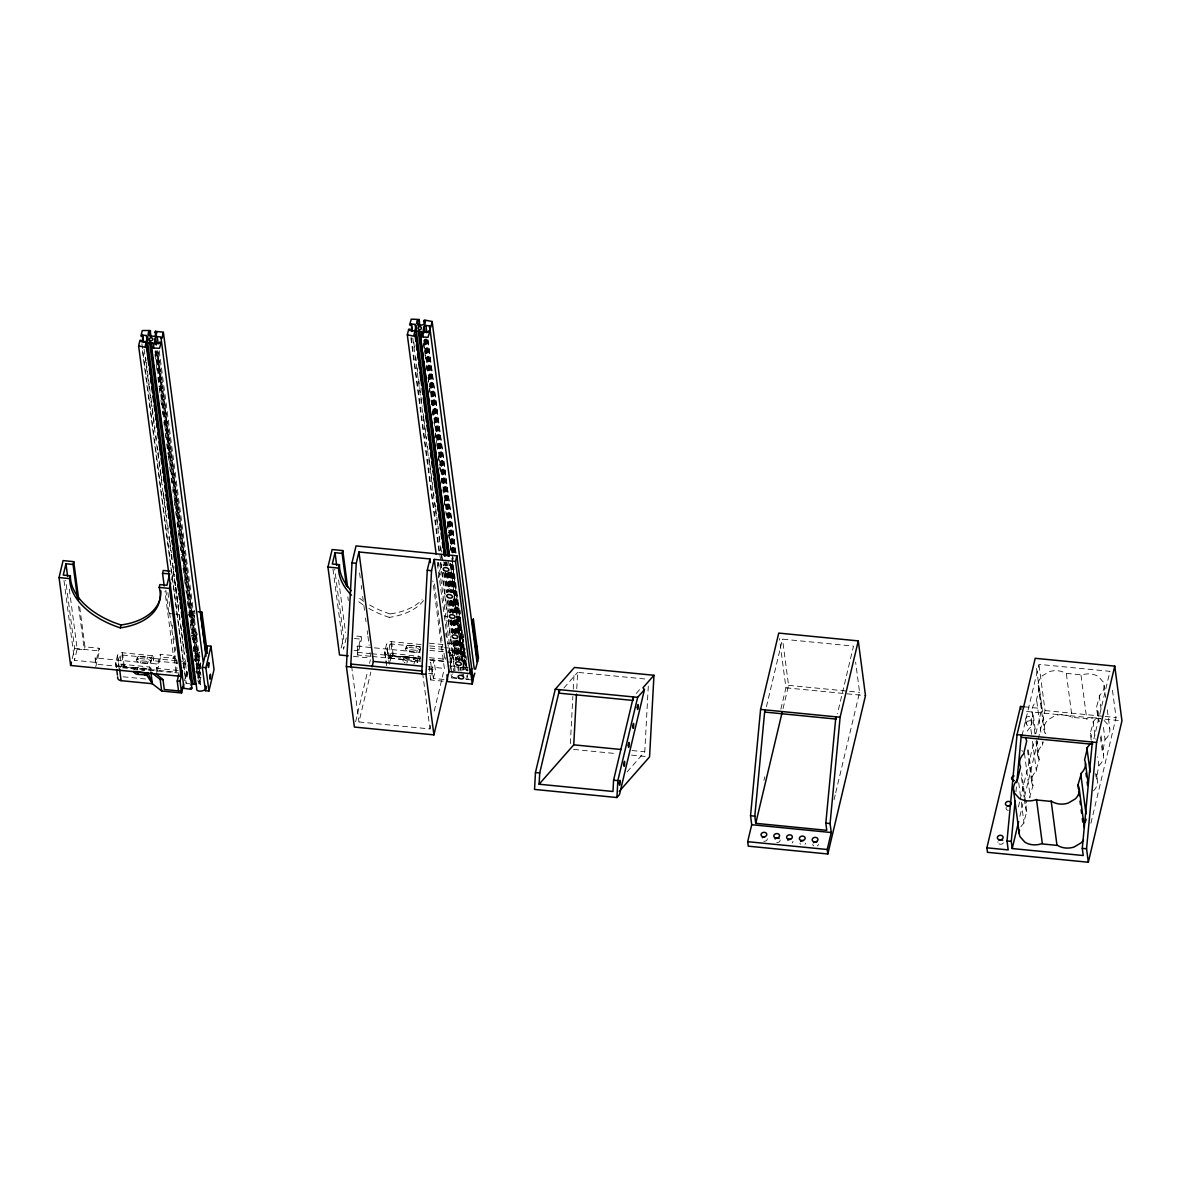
<?xml version="1.0" encoding="UTF-8"?>
<svg xmlns="http://www.w3.org/2000/svg" width="1181" height="1181" viewBox="0 0 1181 1181"><rect width="100%" height="100%" fill="white"/><g stroke="black" fill="none" stroke-linecap="round" stroke-linejoin="round"><path stroke-width="0.75" stroke-dasharray="5 3.75" d="M570.32 743.631L572.859 696.48M573.257 689.217L574.128 672.904M576.771 688.671L577.642 672.358L646.848 679.164M627.081 771.931L644.767 751.81L648.369 684.788M177.844 663.161L153.515 660.77L153.205 658.732L151.744 657.935L121.923 654.997C118.75 655.322 116.683 662.866 119.768 664.047L149.957 667.044L151.389 669.996M420.805 646.863L390.97 643.94C387.796 644.25 385.729 651.809 388.815 652.99L419.934 656.488L419.89 661.006L415.978 660.386A3.632 2.17 13.4 0 0 413.38 659.485L406.279 658.791A3.632 2.17 13.4 0 0 403.843 659.219M403.592 657.847L403.562 658.363A3.632 2.17 13.4 0 0 407.401 661.006L414.501 661.714A3.632 2.17 13.4 0 0 417.764 659.81A3.632 2.17 13.4 0 0 413.911 657.226L406.81 656.518A3.632 2.17 13.4 0 0 403.592 657.847L403.061 660.135M1015.94 791.89L1016.634 784.553M452.338 676.285L453.061 677.466L456.678 677.879M449.326 656.961L450.374 652.429L451.792 652.576L453.799 650.451L448.662 649.949M450.286 659.042L451.792 652.576M449.562 671.384L451.673 662.32L450.374 652.429L429.53 650.377M183.188 668.106L184.753 661.522L179.601 661.02M72.233 658.703L74.654 648.517L65.678 580.329M79.703 606.975L84.958 646.878L99.16 648.266L95.794 662.408L74.492 660.312L77.178 649.004L69.074 587.356M77.178 649.004L84.294 649.698L84.958 646.878M95.75 666.793L99.514 650.967L99.16 648.266M116.476 667.885L115.768 662.497L117.391 655.721A4.355 3.395 -7.5 0 1 122.455 652.739L152.659 655.735L153.825 656.71L153.515 660.77M136.701 659.869L137.232 657.61M135.475 669.981A3.632 2.17 13.4 0 1 137.217 669.848L137.749 667.59L144.864 668.284A3.632 2.17 13.4 0 1 148.511 670.291M139.904 658.54L147.005 659.234A3.632 2.17 13.4 0 1 150.858 661.832A3.632 2.17 13.4 0 1 147.595 663.722L140.495 663.028A3.632 2.17 13.4 0 1 136.656 660.43A3.632 2.17 13.4 0 1 139.904 658.54L140.45 656.282L147.551 656.976A3.632 2.17 13.4 0 1 151.389 659.574A3.632 2.17 13.4 0 1 148.142 661.463L141.041 660.77A3.632 2.17 13.4 0 1 137.188 658.171A3.632 2.17 13.4 0 1 140.45 656.282M140.495 663.028L141.041 660.77M144.864 668.284L144.318 670.557L137.217 669.848M147.005 659.234L147.551 656.976M147.595 663.722L148.142 661.463M115.768 662.497A4.355 3.395 -7.5 0 0 119.222 666.32L149.057 669.243L149.588 666.985M150.814 662.408L151.345 660.135M151.744 657.935L152.29 655.676M171.496 579.945L173.518 571.456L174.227 576.83M151.138 668.018L150.592 670.277L149.057 669.243M153.279 658.968L153.825 656.71M174.035 614.017L168.898 613.5L169.429 611.241L175.334 656.105L174.803 658.363L160.586 656.961L160.232 654.274L174.448 655.676L174.803 658.363M178.183 670.513L156.881 668.416L160.232 654.274M157.25 671.044L160.586 656.961M174.448 655.676L173.769 658.496L164.941 591.401M175.984 672.166L176.929 668.21L175.393 656.547L174.448 660.504L175.984 672.166L95.395 664.106L95.203 657.92L156.291 663.929L156.881 668.416M193.728 620.261L194.673 616.29A2.908 1.727 13.4 0 0 190.894 613.751A2.908 1.727 13.4 0 0 190.023 616.63A2.908 1.727 13.4 0 0 194.673 616.29M183.144 667.575L184.812 660.563M184.472 680.787L186.819 670.926M196.09 638.198L197.035 634.241M189.875 683.784L186.185 683.415L141.882 343.376M198.452 656.134L199.397 652.178M199.869 666.911L200.814 662.954A2.908 1.727 13.4 0 1 196.164 663.279M200.386 673.185L200.179 674.085L157.575 350.55M156.837 351.864L200.667 684.847L199.515 683.578L156.335 350.978M341.206 647.97L343.715 637.46L334.74 569.272M346.24 637.932L343.553 649.255L332.57 565.832M354.197 650.303L357.754 650.642L361.12 636.5L354.02 635.806M370.258 656.267L357.71 655.027L361.475 639.201L361.12 636.5M355.643 721.753L367.424 672.21M369.535 663.368L370.376 659.825M430.829 725.37L429.973 728.943L358.965 721.96L370.819 672.122M368.856 608.422A70.565 42.191 13.4 0 0 389.272 617.368L390.084 613.972L396.713 612.762A70.565 42.191 13.4 0 0 422.148 599.712M386.718 665.774L384.829 651.44L386.438 644.649A4.355 3.395 -7.5 0 1 391.516 641.667L421.337 644.605M390.129 660.888L391.059 657.197L392.254 656.503L421.248 659.323M405.747 648.797L406.294 646.538M406.279 658.791L406.81 656.518M408.966 647.468L416.066 648.177A3.632 2.17 13.4 0 1 419.905 650.761A3.632 2.17 13.4 0 1 416.657 652.665L409.556 651.956A3.632 2.17 13.4 0 1 405.703 649.373A3.632 2.17 13.4 0 1 408.966 647.468L409.497 645.21L416.598 645.918A3.632 2.17 13.4 0 1 420.451 648.502A3.632 2.17 13.4 0 1 417.188 650.391L410.087 649.698A3.632 2.17 13.4 0 1 406.249 647.114A3.632 2.17 13.4 0 1 409.497 645.21M406.855 663.294L407.401 661.006M409.556 651.956L410.087 649.698M413.38 659.485L413.911 657.226M416.066 648.177L416.598 645.918M413.955 664.002L414.501 661.714M416.657 652.665L417.188 650.391M437.93 566.127L438.712 562.894L433.383 562.377M384.829 651.44A4.355 3.395 -7.5 0 0 388.283 655.248L418.104 658.186L418.65 655.913M417.72 660.386L417.173 662.674A3.632 2.17 13.4 0 0 416.598 660.902L416.288 660.651M419.86 651.336L420.406 649.078M438.402 577.922L442.152 562.141M419.89 661.006L420.185 656.961M443.923 565.847L444.602 563.012M430.74 679.946L429.205 668.284L430.681 662.098L432.216 673.746L430.74 679.946L444.381 681.289M443.997 679.488L433.353 678.44L432.054 668.564L434.062 660.105L428.954 659.603L445.045 661.109L445.99 657.153M433.353 678.44L435.361 669.981L434.062 660.105M450.123 612.939L450.802 610.119M459.763 621.723L443.746 620.719M434.209 711.139L444.366 668.416L432.851 580.86M452.781 633.134L453.46 630.3M448.78 652.975L449.931 648.133L438.712 562.894M450.374 664.194L454.286 647.749L453.342 640.56M459.527 625.664L460.472 621.708M465.166 649.255L454.345 648.192L450.05 666.261L459.055 667.147M460.708 634.64L461.653 630.669M456.988 678.485L451.57 677.953L452.353 674.661M452.751 673.022L454.316 666.438M456.324 660.046L457.003 657.212M461.889 643.601L462.834 639.644M463.306 654.377L464.251 650.406M461.933 661.508L462.612 658.688A2.908 1.727 13.4 0 0 458.848 656.149A2.908 1.727 13.4 0 0 457.962 659.028A2.908 1.727 13.4 0 0 462.612 658.688M461.254 667.501L460.62 670.188L460.132 666.527M467.765 674.676L467.056 677.628L466.333 672.137M766.41 706.755L782.486 639.142L853.509 646.125L837.432 713.737M763.945 780.331L764.786 776.773M780.862 709.161L785.941 687.814L779.46 638.552M783.033 708.644L788.568 685.349L782.486 639.142M834.022 799.847L835.292 794.473M835.72 792.687L859.591 692.317L855.62 662.113M1022.023 735.527L1038.955 664.357L1109.978 671.339L1093.886 738.952M1031.559 734.302L1030.629 727.275L1032.917 714.874A16.682 13.035 -7.5 0 1 1036.003 701.868L1039.103 688.863A16.682 13.035 -7.5 0 1 1042.188 675.857L1049.304 671.679A16.682 13.035 -7.5 0 1 1065.631 673.288L1081.973 674.897A16.682 13.035 -7.5 0 1 1098.3 676.506L1103.157 681.85A16.682 13.035 -7.5 0 1 1100.057 694.856L1096.47 707.124L1098.33 721.192M1018.406 806.977L1019.675 801.604M1020.104 799.817L1034.157 740.753M1035.855 733.593L1041.819 708.541L1036.387 667.265M1019.882 816.292L1022.864 803.744M1024.577 796.585L1037.789 741.018M1038.217 739.232L1045.037 710.549L1038.955 664.357M1020.856 826.848A16.682 13.035 -7.5 0 1 1023.233 823.88L1026.82 811.613L1021.727 772.92M1029.419 797.869L1033.006 785.601L1028.134 748.665M1033.006 785.601L1032.504 784.848A16.682 13.035 -7.5 0 1 1035.604 771.843L1039.191 759.575L1036.638 740.236M1039.191 759.575L1038.704 758.837A16.682 13.035 -7.5 0 1 1041.79 745.831L1043.399 741.889M1091.214 740.177L1090.284 733.135L1093.872 720.868A16.682 13.035 -7.5 0 0 1096.972 707.862L1096.47 707.124M1093.473 790.842A16.682 13.035 -7.5 0 0 1096.558 777.836L1098.847 765.45L1097.695 756.652M1098.847 765.45L1099.659 764.83A16.682 13.035 -7.5 0 0 1102.759 751.825L1105.032 739.424L1103.187 725.355M1090.904 823.275L1116.06 717.531L1112.074 687.327M187.41 672.196L185.919 677.835L187.41 678.278L185.24 661.818M563.913 687.977L577.642 672.358M636.279 693.424L640.781 688.302M182.745 663.633L184.753 661.522M199.869 682.072L200.504 679.385L157.442 352.189M403.208 661.301A3.632 2.17 13.4 0 1 403.341 659.633L403.843 659.19M1030.629 727.275L1029.817 727.88A16.682 13.035 -7.5 0 0 1026.082 734.169M1105.032 739.424L1105.844 738.819A16.682 13.035 -7.5 0 0 1108.944 725.813L1104.087 720.454M201.11 677.185L197.522 677.997M122.484 667.796L179.04 673.037M1039.59 689.601L1045.377 733.563L1044.89 732.825A16.682 13.035 -7.5 0 1 1047.975 719.82L1055.091 715.642A16.682 13.035 -7.5 0 1 1071.433 717.251L1087.76 718.86A16.682 13.035 -7.5 0 1 1100.471 718.771M451.275 564.385L465.403 667.162L466.229 666.896L452.264 560.872M444.218 616.142L447.865 616.497M456.958 617.383L460.605 617.752M189.181 610.872L194.644 611.404M188.355 614.843L195.574 615.552M175.762 614.179L179.187 614.519M447.761 643.055L464.148 644.664M447.82 643.497L464.207 645.106M429.294 643.202L443.495 644.605M454.286 647.749L465.107 648.812M354.374 638.493L361.475 639.201M429.648 645.904L442.078 647.129M444.602 647.601L449.931 648.133M429.914 648.103L443.51 649.447L445.045 661.109M1024.06 706.799L1041.819 708.541M788.568 685.349L859.591 692.317M1045.037 710.549L1103.305 716.291M1105.136 716.468L1116.06 717.531M785.941 687.814L865.481 695.624M1026.599 711.464L1118.289 720.484M357.71 655.027L357.164 646.155L419.964 652.34M449.356 655.16L465.742 656.769M461.299 660.386L466.702 660.917M429.485 657.699L443.687 659.087M357.356 652.34L369.904 653.58M371.705 653.757L420.141 658.511L393.406 656.031A4.355 3.395 -7.5 0 0 388.328 658.998L386.438 644.649M430.194 660.209L451.673 662.32M372.059 656.444L420.495 661.212M353.429 656.356L370.79 658.053M449.976 665.848L455.394 666.379M464.413 667.265L468.03 667.619M460.87 667.324L468.075 668.033M427.98 666.807L444.366 668.416M429.205 668.284L432.054 668.564M428.186 669.273L435.361 669.981M428.57 673.391L432.216 673.746M465.55 678.75L468.754 679.06M466.008 679.37L473.212 680.079M195.086 655.735L200.549 656.267M194.747 656.134L200.076 656.666M194.26 659.692L201.479 660.4M194.024 660.12L201.021 660.799M74.654 648.517L99.514 650.967M154.061 658.511L177.888 660.843M196.282 667.796L201.611 668.328M195.559 671.782L200.814 672.299M123.149 676.787L145.721 679.001M632.012 750.555L644.767 751.81M573.641 749.433L617.028 753.699M631.495 755.117L645.948 756.534M403.577 659.441L388.638 657.935L388.283 655.248M418.104 658.186L419.654 659.219M390.084 613.972L382.939 611.404A70.565 42.191 13.4 0 1 369.653 605.026M134.501 669.435L119.768 664.047L120.241 667.634M1090.284 733.135L1090.772 733.873A16.682 13.035 -7.5 0 1 1091.657 737.18M1026.82 811.613L1026.319 810.875A16.682 13.035 -7.5 0 1 1027.042 800.836M1104.043 685.142L1105.652 697.454M1107.276 709.766L1109.83 729.105M1099.245 695.476L1101.327 711.302M1097.858 711.169L1099.245 721.709M1101.091 735.778L1103.645 755.117M1100.412 737.018L1102.257 751.086M1093.06 721.488L1095.378 739.07M1096.529 774.101L1097.444 781.143M1095.614 773.585L1096.071 777.098M1080.999 675.325L1086.786 719.288M1066.369 673.893L1072.156 717.856M1038.217 685.571L1044.004 729.533M1036.815 701.263L1041.214 734.671M1042.144 741.698L1042.602 745.226M1033.405 715.612L1035.722 733.209M1032.032 711.582L1035.028 734.434M1035.958 741.476L1037.819 755.545M1031.353 718.491A2.908 2.273 -7.5 0 1 1027.219 720.912A2.908 2.273 -7.5 0 1 1026.85 717A2.908 2.273 -7.5 0 1 1031.353 718.491L1031.943 722.979A2.908 2.273 -7.5 0 1 1027.81 725.4A2.908 2.273 -7.5 0 1 1027.44 721.488A2.908 2.273 -7.5 0 1 1031.943 722.979M1032.489 741.343L1036.416 771.237M1025.595 719.111L1026.186 723.599M1027.455 749.905L1031.618 781.556M1024.444 753.286L1030.231 797.249M1021.506 777.674L1024.045 797.027M1024.281 798.784L1025.433 807.568M1018.716 782.826L1020.34 795.123M1021.27 802.165L1024.045 823.26M427.906 339.611L456.058 553.476M427.817 340.098L455.984 553.963M426.725 338.888L454.877 552.752M426.282 339.449L454.434 553.313M425.898 339.257L454.05 553.121M425.293 338.932L453.474 553.092M425.042 339.877L453.164 553.978M424.732 339.478L452.884 553.343M424.422 339.788L453.297 559.144M460.029 610.326L460.516 613.972M463.159 634.079L463.646 637.74M466.052 656.016L466.525 659.677M467.484 666.985L467.971 670.646M423.713 340.172L434.785 424.259M435.036 426.09L460.546 619.848M460.782 621.678L463.424 641.785M463.675 643.615L467.277 671.029M423.625 343.346L424.348 348.838M424.599 350.668L425.559 357.976M426.518 365.283L427.242 370.775M428.201 378.082L428.688 381.743M429.648 389.051L430.135 392.712M431.095 400.019L431.567 403.666M432.541 410.988L433.014 414.634M433.973 421.957L434.46 425.603M435.42 432.925L436.143 438.402M436.38 440.233L437.59 449.37M438.55 456.678L439.037 460.339M439.996 467.646L440.469 471.308M441.443 478.615L441.915 482.276M442.875 489.584L443.362 493.245M444.322 500.552L444.809 504.213M445.768 511.521L446.256 515.182M447.215 522.489L447.939 527.966M448.898 535.288L449.385 538.935M450.345 546.257L450.817 549.903M423.699 344.424L424.186 348.085M425.145 355.392L425.632 359.054M426.592 366.361L427.064 370.022M428.039 377.329L429.234 386.467M429.471 388.298L429.958 391.959M431.168 401.097L431.641 404.758M432.6 412.066L433.087 415.727M435.494 434.003L435.981 437.649M436.94 444.971L437.413 448.618M438.387 455.94L439.583 465.078M439.819 466.908L440.306 470.555M441.502 479.693L441.989 483.354M444.396 501.63L444.883 505.291M447.289 523.567L448.485 532.705M448.736 534.535L449.208 538.196M450.168 545.504L450.891 550.981M451.851 558.303L466.539 669.804M452.175 563.736L466.126 669.76M452.146 564.297L466.096 670.306M451.924 564.798L465.403 667.162M451.511 564.621L464.044 662.511L451.039 563.809M450.507 564.134L451.467 571.442M451.703 573.272L457.49 617.146M457.726 618.977L464.458 670.158M450.286 563.558L450.758 567.205M450.994 569.035L457.017 614.74M457.254 616.556L464.236 669.568M450.05 563.322L451.009 570.63M451.245 572.46L454.375 596.213M454.611 598.044L457.268 618.15M457.505 619.981L459.911 638.257M460.147 640.087L464 669.332M450.832 572.283L453.711 594.22M453.947 596.036L456.353 614.327M456.604 616.142L458.759 632.603M459.734 639.91L462.612 661.847M462.863 663.678L463.823 670.985M450.611 572.785L453.268 592.892M454.227 600.199L455.91 612.998M456.87 620.305L458.553 633.105M458.804 634.935L462.17 660.519M450.581 573.331L452.987 591.622M453.962 598.929L455.881 613.544M456.84 620.866L459.01 637.312M459.247 639.142L461.904 659.249M450.197 573.42L452.603 591.696M453.563 599.003L455.246 611.802M456.206 619.11L458.139 633.739M459.099 641.047L461.505 659.323M462.465 666.63L462.952 670.291A1.816 1.417 -7.5 0 1 464.842 668.564A1.816 1.417 -7.5 0 1 466.48 670.277M448.559 561.58L449.046 565.241M450.005 572.549L452.648 592.655M453.622 599.963L455.305 612.762M456.265 620.069L457.948 632.868M458.907 640.176L461.564 660.282M449.43 572.062L452.087 592.168M453.283 601.306L454.729 612.275M455.689 619.597L457.623 634.212M458.582 641.534L460.989 659.81M448.736 572.445L451.393 592.552M452.589 601.705L454.035 612.659M454.995 619.981L456.678 632.78M457.638 640.087L460.295 660.194M446.979 561.787L447.466 565.448M448.426 572.755L451.068 592.862M452.043 600.169L453.725 612.969M454.685 620.291L456.368 633.075M457.327 640.397L459.985 660.504M448.145 572.135L450.758 592.463M451.998 601.38L453.415 612.57M454.405 619.656L456.058 632.676M457.017 639.999L459.675 660.105M460.634 667.413L461.107 671.074M446.388 562.038L446.905 565.994M447.835 573.006L450.271 591.578M451.437 600.42L453.15 613.515M454.08 620.542L455.807 633.621M456.737 640.648L459.379 660.755M445.813 562.008L446.3 565.669M447.259 572.977L449.666 591.253M450.876 600.406L452.559 613.19M453.519 620.512L455.202 633.296M456.161 640.619L458.819 660.725M445.429 561.831L445.916 565.492M446.876 572.8L449.282 591.076M450.492 600.214L452.175 613.013M453.135 620.32L454.818 633.119M455.777 640.427L458.435 660.533M444.986 562.377L445.458 566.039M446.433 573.346L448.839 591.637M450.035 600.775L451.482 611.743M452.677 620.881L454.375 633.666M455.335 640.988L457.741 659.264M458.7 666.571L459.188 670.232M445.34 572.15L447.983 592.257M449.179 601.395L450.625 612.363M451.585 619.671L453.268 632.47M454.478 641.608L456.885 659.884M457.844 667.191L458.331 670.852M443.805 561.669L444.277 565.33M445.252 572.637L447.894 592.744M448.854 600.051L450.537 612.85M451.496 620.158L453.194 632.957M454.154 640.264L456.796 660.371M450.743 620.822L452.397 633.385M454.345 648.192L455.881 659.854M413.822 342.328L414.782 349.635M415.742 356.957L416.229 360.604M417.188 367.926L417.661 371.572M418.635 378.894L420.79 395.34M421.041 397.17L422.237 406.308M423.197 413.616L423.684 417.277M423.92 419.107L426.562 439.214M427.537 446.521L428.009 450.182M428.969 457.49L429.692 462.967M429.943 464.797L432.586 484.904M433.545 492.211L434.032 495.872M434.992 503.18L435.479 506.841M435.715 508.671L438.358 528.778M439.317 536.085L439.804 539.747M440.764 547.054L443.288 565.773M444.13 572.652L446.787 592.759M447.747 600.066L449.43 612.865M450.389 620.173L452.072 632.972M453.046 640.279L455.689 660.386M412.789 338.15L432.999 491.695M433.235 493.525L442.137 561.152M443.584 572.121L446.241 592.227M447.437 601.365L448.883 612.334M449.843 619.641L451.526 632.44M452.736 641.578L455.143 659.854M411.298 337.766L440.749 561.344M440.897 562.599L441.945 570.482M442.196 572.313L445.562 597.896M445.709 599.151L447.481 612.526M448.352 619.257L450.862 638.109M451.009 639.364L454.227 663.707M454.464 665.538L455.187 671.015M410.84 337.81L438.992 551.675M440.439 562.643L444.528 593.718M444.765 595.549L453.194 659.515M453.43 661.345L454.641 670.483M437.398 563.322L451.836 672.993M445.724 633.547L446.197 637.135M434.475 583.96L442.831 647.439M422.606 672.875L429.973 728.943M391.516 641.667L393.406 656.031M390.97 643.94L392.623 656.503M389.287 644.929L390.941 657.492M388.815 652.99L389.996 661.951M387.663 651.72L389.317 664.268M384.77 652.325L386.172 663.087M359.585 572.903L360.294 578.306M361.238 585.496L361.711 589.098M362.656 596.302L363.143 599.889M363.851 605.292L364.56 610.754M365.519 618.032L366.007 621.664M367.202 630.757L367.675 634.404M367.926 636.219L369.122 645.313M370.081 652.591L370.554 656.237M357.164 646.155L357.754 650.642M347.849 596.922L348.321 600.553M351.584 665.892L358.965 721.96M338.593 579.915L345.516 632.499M194.496 610.267L194.968 613.913M159.214 350.713L200.755 667.427M158.269 351.82L200.873 675.355M156.025 350.58L199.589 681.437M155.715 350.89L199.515 683.578M155.021 351.274L164.646 424.392M164.897 426.223L186.79 592.567M187.026 594.383L198.821 683.961M154.932 354.448L155.479 359.186M156.379 365.416L157.103 370.908M157.885 377.462L159.095 386.6M159.332 388.431L159.981 392.845M160.956 400.152L161.502 404.891M162.388 411.121L162.875 414.782M163.834 422.089L164.321 425.736M165.281 433.058L165.827 437.782M166.728 444.026L167.997 454.242M168.233 456.073L168.898 460.472M169.68 467.041L170.33 471.44M171.127 478.01L171.85 483.487M172.736 489.716L173.223 493.378M174.183 500.685L174.744 505.424M175.629 511.653L176.117 515.315M177.076 522.622L177.622 527.361M178.523 533.591L179.232 539.067M180.029 545.637L181.239 554.775M181.475 556.605L182.125 561.005M183.085 568.312L183.646 573.051M184.531 579.28L185.092 584.019M185.978 590.249L186.465 593.91M187.425 601.218L187.971 605.956M188.871 612.186L189.58 617.678M190.377 624.232L191.588 633.37M191.824 635.201L192.473 639.615M193.433 646.922L193.994 651.661M194.88 657.891L195.367 661.537M196.326 668.859L196.873 673.583M145.603 357.09L146.075 360.736M146.326 362.567L149.205 384.504M149.456 386.335L150.651 395.473M150.888 397.303L152.098 406.441M152.334 408.272L154.991 428.378M155.951 435.686L156.423 439.347M157.398 446.654L157.87 450.315M158.106 452.131L161 474.068M161.236 475.899L162.447 485.037M163.406 492.359L163.893 496.005M164.129 497.836L166.772 517.942M167.746 525.25L168.219 528.911M169.178 536.218L169.665 539.879M169.902 541.71L171.348 552.678M171.585 554.494L172.795 563.647M173.031 565.463L174.242 574.601M175.201 581.923L175.674 585.569M175.925 587.4L178.567 607.506M179.527 614.829L180.029 619.331M180.973 625.782L183.099 642.656M183.38 644.073L184.516 653.433M185.55 660.519L185.948 664.253M186.997 671.487L187.469 675.148M174.463 578.631L178.715 610.931M144.082 349.251L162.86 491.827M163.096 493.658L185.004 659.987M142.384 350.742L186.185 683.415M167.909 592.537L168.868 599.786M169.104 601.601L169.828 607.034M172.219 625.177L172.692 628.794M173.651 636.057L174.124 639.674M175.083 646.937L175.556 650.569M176.751 659.633L177.224 663.25M165.827 590.175L168.898 613.5M156.822 672.801L156.291 663.929M122.455 652.739L124.345 667.088A4.355 3.395 -7.5 0 0 122.101 667.339M121.923 654.997L123.577 667.56M120.226 656.001L121.643 666.763M118.617 662.777L119.06 666.66M117.391 655.721L119.281 670.07M115.708 663.397L116.181 666.985M95.203 657.92L95.794 662.408M78.551 606.178L84.294 649.698M63.995 580.521L74.492 660.312M451.142 674.617L451.57 677.953M1021.654 750.629A2.908 2.273 -7.5 0 1 1022.79 751.337M1008.353 810.387A2.908 2.273 -7.5 0 1 1006.286 807.258M1003.422 842.909A2.908 2.273 -7.5 0 1 998.093 842.939M997.93 842.363A2.908 2.273 -7.5 0 1 997.975 841.773M805.693 843.131A2.908 2.273 -7.5 0 1 805.043 844.223M800.467 844.253A2.908 2.273 -7.5 0 1 799.965 843.16M818.477 844.385A2.908 2.273 -7.5 0 1 817.267 845.906M813.753 845.921A2.908 2.273 -7.5 0 1 812.749 844.415M792.953 841.271A2.908 2.273 -7.5 0 1 792.259 842.968M780.169 840.016A2.908 2.273 -7.5 0 1 776.744 842.599M767.384 838.761A2.908 2.273 -7.5 0 1 761.775 839.971M405.039 662.821A3.632 2.17 13.4 0 1 404.256 662.393M463.749 637.164A2.908 1.727 13.4 0 1 460.841 635.57A2.908 1.727 13.4 0 1 461.889 633.68M463.483 645.756A2.908 1.727 13.4 0 1 461.86 643.822A2.908 1.727 13.4 0 1 463.734 642.538M461.83 628.056A2.908 1.727 13.4 0 1 459.498 625.886A2.908 1.727 13.4 0 1 462.096 624.601M463.793 641.445A2.908 1.727 13.4 0 1 463.469 638.921M462.125 632.071A2.908 1.727 13.4 0 1 462.288 629.945M460.59 622.638A2.908 1.727 13.4 0 1 460.708 621.295M465.225 652.222A2.908 1.727 13.4 0 1 464.886 649.683M464.901 656.518A2.908 1.727 13.4 0 1 463.277 654.599A2.908 1.727 13.4 0 1 465.152 653.3M363.674 601.291A70.565 42.191 13.4 0 1 358.227 597.246M362.862 604.672A70.565 42.191 13.4 0 1 357.415 600.642M423.492 600.612A70.565 42.191 13.4 0 1 389.272 617.368M450.241 564.031A2.908 1.727 13.4 0 1 449.031 565.448M446.89 565.404A2.908 1.727 13.4 0 1 444.824 562.614M453.844 612.644A2.908 1.727 13.4 0 1 450.935 609.839A2.908 1.727 13.4 0 1 455.63 609.913A2.908 1.727 13.4 0 1 454.567 612.659M449.725 592.08A2.908 1.727 13.4 0 1 448.485 589.408A2.908 1.727 13.4 0 1 452.589 589.467A2.908 1.727 13.4 0 1 453.12 592.124M196.105 664.372A2.908 1.727 13.4 0 1 199.899 666.453A2.908 1.727 13.4 0 1 196.563 667.841M195.205 661.478A2.908 1.727 13.4 0 1 197.773 660.415A2.908 1.727 13.4 0 1 200.681 662.024M134.545 668.918A3.632 2.17 13.4 0 1 137.749 667.59M197.788 680.669A1.816 1.417 -7.5 0 1 197.832 681.142M190.687 617.722A2.908 1.727 13.4 0 1 193.773 620.025A2.908 1.727 13.4 0 1 190.421 621.176M194.688 653.595A2.908 1.727 13.4 0 1 198.482 655.691A2.908 1.727 13.4 0 1 195.145 657.064M191.662 635.777A2.908 1.727 13.4 0 1 196.12 637.74A2.908 1.727 13.4 0 1 192.075 638.877M199.161 652.591A2.908 1.727 13.4 0 1 194.747 652.517M193.743 651.174A2.908 1.727 13.4 0 1 195.987 649.639A2.908 1.727 13.4 0 1 199.264 651.248M196.902 633.311A2.908 1.727 13.4 0 1 195.529 635.275A2.908 1.727 13.4 0 1 191.883 634.167M192.045 632.042A2.908 1.727 13.4 0 1 196.563 632.854M454.419 632.115A2.908 1.727 13.4 0 0 459.069 631.776A2.908 1.727 13.4 0 0 455.305 629.237A2.908 1.727 13.4 0 0 454.419 632.115"/><path stroke-width="1.5" d="M448.987 671.531L433.929 734.877L354.389 727.053L346.402 666.497L351.997 562.879L356.027 545.917L456.87 555.823L471.632 667.974L470.289 673.628L448.987 671.531L434.224 559.381L455.526 561.477L470.289 673.628M356.249 563.293L350.668 666.911L351.348 664.091L422.355 671.074L421.691 673.893L427.271 570.275L429.958 558.967L358.95 551.985L356.249 563.293L351.997 562.879M433.929 734.877L425.957 674.321L431.537 570.703L434.224 559.381M535.451 772.536L534.55 789.425L616.925 797.529L619.479 794.606L644.457 689.601L642.981 687.77L653.964 675.281L574.424 667.457L555.262 689.246L535.451 772.536L539.717 772.95L559.528 689.66L559.336 693.188L633.193 700.451L633.385 696.923L613.574 780.213L612.969 791.477L539.112 784.214L539.717 772.95M539.112 784.214L573.745 744.827L576.476 694.103M616.925 797.529L617.84 780.641L637.651 697.351L644.457 689.601M653.964 675.281L649.565 756.888L619.228 791.403M750.54 815.746L760.579 709.427L778.737 633.09L858.277 640.899L865.481 695.624L827.822 853.981L748.282 846.172L747.691 841.684L751.721 824.707L750.54 815.746L754.807 816.16L755.751 823.334L826.774 830.317L825.829 823.142L835.868 716.837L836.163 719.081L765.14 712.099L764.845 709.855L754.807 816.16M827.822 853.981L827.231 849.493L831.262 832.531L830.081 823.556L840.119 717.251L858.277 640.899M986.888 847.825L1008.19 849.921L1007.009 840.961L1017.048 734.641L1035.206 658.289L1114.746 666.114L1121.95 720.838L1088.321 862.233L987.478 852.313L986.888 847.825L1020.517 706.445L1024.06 706.799M1016.811 782.723L1021.299 735.069L1021.595 737.313L1092.617 744.296L1092.322 742.052L1082.283 848.357L1083.228 855.531L1012.22 848.548L1011.276 841.374L1015.07 801.043M1088.321 862.233L1086.55 848.77L1096.588 742.465L1114.746 666.114M143.122 341.944L142.399 336.452L140.923 336.068L142.281 330.532L150.208 330.503M203.176 661.773L160.896 336.939L157.206 336.57L155.508 337.574L154.519 341.752L155.671 343.021L159.361 343.391L159.671 342.091L161.147 342.416L159.509 348.306L151.626 347.937L151.729 346.742L153.368 346.904L154.061 343.966L150.356 342.091L145.972 343.169L145.263 346.107L146.902 346.269L191.898 688.095L191.174 689.291L184 688.361L138.62 345.93L139.934 340.335L141.484 340.305L141.174 341.604L144.864 341.959L146.562 340.969L147.551 336.792L146.4 335.522L142.709 335.153L142.399 336.452M151.02 342.505L196.725 688.567C195.16 692.893 208.446 691.594 205.745 686.087M436.188 554.184L407.312 334.828L408.729 329.159L410.191 329.204L409.881 330.503L413.571 330.857L415.254 329.868L416.258 325.69L415.107 324.406L411.401 324.052L411.815 330.828M411.106 325.351L409.615 324.908L411.254 319.136L419.152 319.49M419.757 326.177L419.225 319.579M420.244 336.762L420.421 335.64L422.06 335.803L422.754 332.865L421.602 331.595L416.347 331.079L414.664 332.068L413.955 335.005L415.594 335.168L444.72 556.34M429.854 331.418L428.024 337.323L420.318 336.836M474.836 673.14L473.035 679.149M133.999 671.207A3.632 2.17 13.4 0 0 137.808 674.366L146.636 674.942L152.364 683.74L161.694 691.018L181.579 692.967L181.343 691.18L178.523 690.9L177.224 681.024L178.818 674.248M182.524 689.01L182.287 687.209L181.343 691.18L180.073 681.289L182.405 671.413M182.317 671.088L181.062 676.344L70.624 665.479L59.05 577.568L63.08 560.591L73.739 561.639L78.758 599.727M77.606 598.929L73.06 564.474L65.959 563.78L63.272 575.088L70.373 575.782A70.565 42.191 13.4 0 0 113.878 622.476L121.023 625.044L127.666 623.819A70.565 42.191 13.4 0 0 160.867 590.928M170.094 571.117L163.229 570.438L162.55 573.272L169.651 573.966L166.964 585.274L159.863 584.58L159.184 587.415A70.565 42.191 13.4 0 1 120.344 627.864A70.565 42.191 13.4 0 1 99.927 618.918L93.949 615.183A70.565 42.191 13.4 0 1 69.709 578.616L70.373 575.782M73.06 564.474L73.739 561.639M151.065 337.279L150.341 331.787L148.703 331.64L148.009 334.577L149.16 335.847L154.416 336.364L156.099 335.374L156.807 332.422L155.169 332.274L155.523 331.167M70.624 665.479L71.436 662.098M146.902 346.269L146.178 347.48L138.62 345.93M150.341 331.787L150.563 330.828M160.586 338.238L162.21 338.106L163.214 332.127L155.39 331.359M120.344 627.864L121.023 625.044M137.808 674.366L138.339 672.078L145.455 672.771A3.632 2.17 13.4 0 0 147.182 672.653M144.909 675.06L145.455 672.771M181.062 676.344L169.488 588.418L170.699 583.325M181.579 692.967L183.69 684.079M198.29 611.758L201.921 612.127L200.991 616.083L205.715 651.971M202.32 667.354L207.428 645.874L210.971 646.214L214.041 669.553L208.934 691.018L205.391 690.678L202.32 667.354L205.863 667.693L208.934 691.018M205.863 667.693L210.971 646.214M205.391 690.678L206.217 687.165M348.218 655.839L339.538 654.983L327.964 567.057L332.141 549.534L342.785 550.582L347.568 586.839M346.417 586.042L342.121 553.402L335.02 552.708L332.333 564.016L339.434 564.71A70.565 42.191 13.4 0 0 351.185 590.721M351.451 595.224A70.565 42.191 13.4 0 1 338.622 568.105L339.434 564.71M342.121 553.402L342.785 550.582M419.034 320.686L417.41 320.523L416.701 323.476L420.406 325.336L424.806 324.273L425.5 321.321L423.876 321.173L424.392 319.977L432.143 321.512L477.154 663.323L475.559 669.066L474.275 668.963L429.589 325.838L425.898 325.469L424.2 326.473L424.333 331.625M415.594 335.168L414.871 336.378L407.312 334.828M423.846 327.964L423.211 330.65L424.363 331.92L428.053 332.289L428.363 330.99L429.5 331.093M429.279 327.137L430.903 327.004L432.143 321.512M372.089 666.778L373.358 661.434L358.95 551.985M455.526 561.477L456.87 555.823M472.267 684.035L473.212 680.079L471.691 668.387L470.747 672.343L472.267 684.035L447.791 681.629M755.751 823.334L782.176 712.217M1012.22 848.548L1018.613 821.666M1078.371 788.687L1077.913 785.173L1081.501 772.905A16.682 13.035 -7.5 0 0 1084.586 759.9L1087.686 746.894A16.682 13.035 -7.5 0 0 1090.063 743.912M1085.28 822.478L1086.077 819.142M190.968 684.995L192.651 683.991L196.016 684.33M1077.913 785.173L1078.401 785.911A16.682 13.035 -7.5 0 1 1075.301 798.917L1068.2 803.095A16.682 13.035 -7.5 0 1 1051.858 801.486L1035.53 799.877A16.682 13.035 -7.5 0 1 1019.188 798.267L1014.346 792.923A16.682 13.035 -7.5 0 1 1017.446 779.918L1020.532 766.912A16.682 13.035 -7.5 0 1 1023.632 753.906L1026.717 740.9A16.682 13.035 -7.5 0 1 1025.831 737.594M1083.479 839.898A16.682 13.035 -7.5 0 1 1081.102 842.88L1073.987 847.057A16.682 13.035 -7.5 0 1 1057.645 845.448L1041.317 843.839A16.682 13.035 -7.5 0 1 1024.975 842.23L1020.133 836.886A16.682 13.035 -7.5 0 1 1019.498 830.169M427.271 570.275L431.537 570.703M327.964 567.057L338.622 568.105M59.05 577.568L69.709 578.616M159.184 587.415L169.488 588.418M373.358 661.434L422.518 666.276M346.402 666.497L425.957 674.321M555.262 689.246L637.651 697.351M760.579 709.427L840.119 717.251M1017.048 734.641L1096.588 742.465M177.224 681.024L180.073 681.289M117.657 676.846A4.355 3.395 -7.5 0 0 121.112 680.655L152.364 683.74L150.828 672.078L160.158 679.355L162.993 679.636L164.292 689.512L178.523 690.9M190.274 687.933L191.898 688.095M573.745 744.827L621.088 749.492M613.574 780.213L617.84 780.641M825.829 823.142L830.081 823.556M1007.009 840.961L1011.276 841.374M1082.283 848.357L1086.55 848.77M751.721 824.707L831.262 832.531M747.691 841.684L827.231 849.493M156.542 674.174L162.993 679.636M147.965 672.58L152.364 683.74M163.406 332.437L206.04 656.149M1086.874 747.499L1090.107 772.123M1085.472 763.192L1088.247 784.287M1085.944 773.215L1086.417 776.744M1087.111 782.014L1087.568 785.527M1080.689 773.511L1086.003 813.96M1079.286 789.203L1084.379 827.896M1078.843 792.2L1079.301 795.714M1079.995 800.998L1080.453 804.512M1081.146 809.782L1081.619 813.31M1082.313 818.581L1082.77 822.094M1051.134 800.88L1056.921 844.843M1036.505 799.448L1042.292 843.411M1020.517 706.445L1020.901 709.427M1013.46 789.631L1019.247 833.594M429.589 325.838L430.312 331.315M425.898 325.469L426.858 332.791M423.876 321.173L424.348 324.819M424.2 326.473L424.924 331.95M423.566 329.145L424.053 332.806M422.754 332.865L423.241 336.526M421.602 331.595L422.089 335.242M420.421 335.64L422.104 348.439M422.591 352.1L423.315 357.577M423.787 361.238L433.899 438.003M434.387 441.664L437.516 465.432M437.989 469.078L449.297 554.996M419.713 331.403L449.311 556.236M419.063 330.99L448.662 555.823M417.41 320.523L418.133 326.015M418.236 331.256L447.835 556.089M415.889 327.181L416.376 330.842M416.347 331.079L445.946 555.911M415.107 324.406L415.83 329.898M414.664 332.068L415.86 341.206M416.347 344.867L417.07 350.344M417.543 354.005L418.266 359.482M418.753 363.143L419.476 368.62M419.949 372.281L421.647 385.08M422.119 388.726L422.842 394.218M423.329 397.879L425.249 412.494M425.736 416.155L426.459 421.632M426.932 425.293L427.655 430.77M428.142 434.431L428.865 439.908M429.338 443.569L430.061 449.06M430.548 452.707L431.272 458.198M431.744 461.845L432.467 467.336M432.955 470.983L433.427 474.644M433.914 478.305L435.833 492.92M436.32 496.581L437.044 502.058M437.516 505.719L438.24 511.196M438.727 514.857L439.45 520.349M439.937 523.995L440.646 529.487M441.133 533.133L441.856 538.625M442.344 542.271L443.052 547.763M443.539 551.424L444.026 555.07M411.401 324.052L412.376 331.359M429.958 558.967L430.445 562.614M335.02 552.708L336.688 565.404M201.921 612.127L207.354 653.388M157.206 336.57L158.165 343.892M155.169 332.274L155.656 335.921M155.508 337.574L156.468 344.882M155.154 339.08L155.877 344.557M154.873 340.246L155.361 343.907M154.593 339.611L155.065 343.272M152.91 342.697L153.633 348.174M150.356 342.091L195.367 683.917M148.703 331.64L149.19 335.286M149.544 342.357L194.54 684.183M147.551 336.792L148.038 340.438M147.655 342.18L192.651 683.991M146.4 335.522L147.123 340.999M146.562 340.969L147.035 344.631M145.972 343.169L148.85 365.106M149.337 368.767L150.061 374.244M150.533 377.905L151.257 383.382M151.744 387.043L152.467 392.52M152.94 396.181L153.663 401.658M154.15 405.319L154.873 410.796M155.346 414.457L156.069 419.949M156.556 423.595L157.029 427.256M157.752 432.733L158.475 438.225M158.963 441.871L160.646 454.67M161.133 458.331L161.841 463.808M162.328 467.469L163.052 472.946M163.539 476.607L164.248 482.084M164.735 485.745L165.458 491.237M165.945 494.883L166.654 500.375M167.141 504.021L167.864 509.513M168.352 513.159L169.06 518.651M169.547 522.297L170.271 527.789M170.758 531.45L171.466 536.927M171.954 540.588L172.441 544.234M172.913 547.895L174.847 562.525M175.319 566.171L176.043 571.663M176.53 575.309L177.253 580.801M177.726 584.447L178.449 589.939M178.936 593.6L179.66 599.077M180.132 602.738L180.855 608.215M181.343 611.876L182.066 617.353M182.538 621.014L183.262 626.491M183.749 630.152L186.628 652.089M187.115 655.735L187.838 661.227M188.325 664.888L190.244 679.503M142.709 335.153L143.669 342.46M162.55 573.272L164.218 585.968M160.158 679.355L161.694 691.018M119.576 669.007L121.112 680.655M116.712 669.671L117.421 675.06M65.959 563.78L67.642 576.461M446.905 674.882L447.555 679.828M1013.815 780.449A2.908 2.273 -7.5 0 1 1014.139 775.932M1012.752 781.291A2.908 2.273 -7.5 0 1 1013.992 780.567M999.185 840.252A2.908 2.273 -7.5 0 1 1002.699 840.237M1007.939 806.018A2.908 2.273 -7.5 0 1 1010.139 806.003M800.659 841.477A2.908 2.273 -7.5 0 1 803.39 840.592M813.443 842.732A2.908 2.273 -7.5 0 1 816.898 841.994M787.875 840.222A2.908 2.273 -7.5 0 1 790.606 839.322M775.09 838.968A2.908 2.273 -7.5 0 1 779.165 838.51M762.306 837.698A2.908 2.273 -7.5 0 1 765.037 836.812M463.439 674.882A2.908 1.742 13.4 0 1 462.051 674.986M148.156 673.17A3.632 2.17 13.4 0 1 146.636 674.942M138.339 672.078A3.632 2.17 13.4 0 1 136.538 671.605M208.107 665.39C208.712 673.259 209.805 655.972 208.107 665.39M209.642 677.053C210.248 684.921 211.34 667.634 209.642 677.053M619.257 783.165C619.863 791.049 620.955 773.762 619.257 783.165M623.76 764.225C624.38 772.094 625.458 754.807 623.76 764.225M628.262 745.27C628.883 753.138 629.975 735.852 628.262 745.27M632.78 726.33C633.385 734.198 634.477 716.911 632.78 726.33M637.282 707.375C637.873 715.258 639.024 697.971 637.282 707.375M473.345 619.006L472.4 622.963L475.943 649.875L476.888 645.918L473.345 619.006M476.947 646.361L476.002 650.318L477.537 661.98L478.482 658.024L476.947 646.361M1007.039 805.752A2.908 2.273 -7.5 0 0 1011.187 803.316A2.908 2.273 -7.5 0 0 1006.67 801.84A2.908 2.273 -7.5 0 0 1007.039 805.752M998.978 839.676A2.908 2.273 -7.5 0 0 1003.112 837.255A2.908 2.273 -7.5 0 0 998.595 835.764A2.908 2.273 -7.5 0 0 998.978 839.676M762.66 836.709A2.908 2.273 -7.5 0 0 766.794 834.273A2.908 2.273 -7.5 0 0 762.276 832.797A2.908 2.273 -7.5 0 0 762.66 836.709M775.445 837.964A2.908 2.273 -7.5 0 0 779.578 835.528A2.908 2.273 -7.5 0 0 775.061 834.052A2.908 2.273 -7.5 0 0 775.445 837.964M813.798 841.728A2.908 2.273 -7.5 0 0 817.931 839.307A2.908 2.273 -7.5 0 0 813.414 837.816A2.908 2.273 -7.5 0 0 813.798 841.728M788.229 839.219A2.908 2.273 -7.5 0 0 792.362 836.783A2.908 2.273 -7.5 0 0 787.845 835.307A2.908 2.273 -7.5 0 0 788.229 839.219M801.013 840.473A2.908 2.273 -7.5 0 0 805.147 838.052A2.908 2.273 -7.5 0 0 800.629 836.561A2.908 2.273 -7.5 0 0 801.013 840.473M444.218 570.482A2.908 1.727 13.4 0 0 448.869 570.143A2.908 1.727 13.4 0 0 445.089 567.603A2.908 1.727 13.4 0 0 444.218 570.482M447.761 597.394A2.908 1.727 13.4 0 0 452.412 597.055A2.908 1.727 13.4 0 0 448.632 594.515A2.908 1.727 13.4 0 0 447.761 597.394M456.619 664.682A2.908 1.727 13.4 0 0 461.269 664.342A2.908 1.727 13.4 0 0 457.49 661.803A2.908 1.727 13.4 0 0 456.619 664.682M453.076 637.77A2.908 1.727 13.4 0 0 457.726 637.43A2.908 1.727 13.4 0 0 453.947 634.891A2.908 1.727 13.4 0 0 453.076 637.77M450.419 617.574A2.908 1.727 13.4 0 0 455.069 617.235A2.908 1.727 13.4 0 0 451.29 614.696A2.908 1.727 13.4 0 0 450.419 617.574M459.025 678.219A2.908 1.742 13.4 0 0 463.675 677.879A2.908 1.742 13.4 0 0 459.911 675.34A2.908 1.742 13.4 0 0 459.025 678.219M150.238 340.586A1.816 1.417 -7.5 0 0 152.836 339.08A1.816 1.417 -7.5 0 0 150.031 338.135A1.816 1.417 -7.5 0 0 150.238 340.586M418.93 329.484A1.816 1.417 -7.5 0 0 421.528 327.978A1.816 1.417 -7.5 0 0 418.724 327.034A1.816 1.417 -7.5 0 0 418.93 329.484"/></g></svg>
